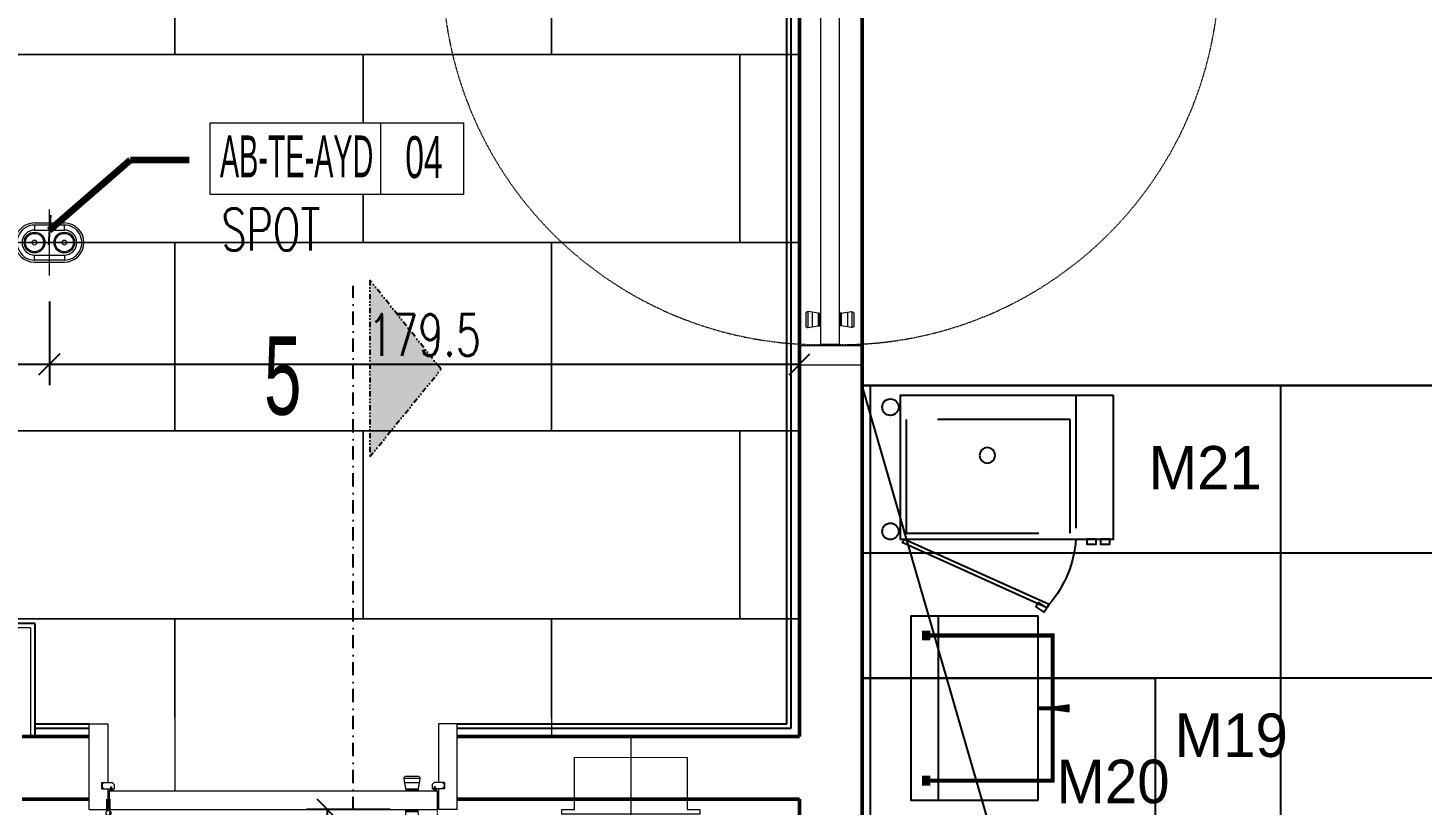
# Model space of a CAD drawing. Header units: millimetres. Extents: x 26282 to 30760, y 1404 to 4574.
# Drawn here: x 28281.5 to 28614.8, y 2213.8 to 2399.7 of the extents above; entities that cross this region are included whole.
import ezdxf
from ezdxf.enums import TextEntityAlignment as Align

# ---------------------------------------------------------------- set-up
doc = ezdxf.new("R2010")
doc.units = ezdxf.units.MM
doc.header["$LTSCALE"] = 0.25
doc.set_wipeout_variables(frame=1)
doc.header["$PDMODE"] = 3
for name, pattern in [('DASHDOT', [25.4, 12.7, -6.35, 0, -6.35]), ('DASHED', [19.05, 12.7, -6.35]), ('DIVIDE', [1.25, 0.5, -0.25, 0, -0.25, 0, -0.25]), ('DUZ', [0]), ('HIDDEN', [0.375, 0.25, -0.125])]:
    doc.linetypes.add(name, pattern=pattern)
for name, color, linetype, lineweight in [('AB-DUV', 4, 'Continuous', 50), ('Ahşap Hatch', 44, 'DUZ', 15), ('Decor', 9, 'Continuous', 9), ('GYPSIUM BOARD (3RDF)', 97, 'Continuous', 20), ('LIGHTING FIXTURE (3RDF)', 20, 'Continuous', 15), ('MIDG0', 180, 'Continuous', 20), ('MIDG1', 181, 'Continuous', 20), ('MIDG4', 161, 'HIDDEN', 20), ('MISI0', 20, 'Continuous', 20), ('SANITARY (3RDF)', 153, 'Continuous', 20), ('SECTION LINE (3RDF)', 40, 'DIVIDE', 25), ('SERAMIK-floor (3RDF)', 32, 'Continuous', 15), ('TEXT-LOC-CODE-CEILING(3RDF)', 125, 'Continuous', 15)]:
    doc.layers.add(name, color=color, linetype=linetype, lineweight=lineweight)
for name, color, linetype in [('BOYA (3RDF)', 151, 'Continuous'), ('DIM_RCP (3RDF)', 1, 'Continuous'), ('S2000-002 Çizgi', 7, 'Continuous'), ('SIVA (3RDF)', 181, 'Continuous')]:
    doc.layers.add(name, color=color, linetype=linetype)
doc.styles.add('1-1-dim100', font='swissc.ttf', dxfattribs={"width": 0.75, "height": 25})
doc.styles.add('DIMTEXT', font='simplex.shx', dxfattribs={"width": 0.7})
doc.styles.add('K-20', font='simplex.shx', dxfattribs={"width": 0.7})
doc.styles.add('OLCU', font='ARIALN.TTF', dxfattribs={"width": 0.7})
doc.styles.add('STYLE1', font='cityb___.ttf', dxfattribs={"width": 0.7, "height": 3.75})
doc.styles.add('TAKSİM', font='GOTHIC.TTF', dxfattribs={"height": 20})
doc.dimstyles.new('(YP-ZC)D50', dxfattribs={"dimtxt": 10, "dimasz": 5, "dimexe": 5, "dimexo": 0, "dimgap": 2, "dimtad": 1, "dimdec": 1, "dimrnd": 0.5, "dimzin": 9, "dimdsep": 46, "dimtxsty": 'DIMTEXT', "dimblk": 'OBLIQUE', "dimcen": 0.09, "dimclrd": 256, "dimclre": 256, "dimclrt": 256, "dimadec": 0, "dimazin": 0, "dimtfac": 1, "dimtdec": 1, "dimtix": 1, "dimtmove": 2, "dimatfit": 3, "dimldrblk": 'OBLIQUE', "dimfxl": 15, "dimfxlon": 1, "dimtolj": 1, "dimtzin": 0, "dimlwd": -1, "dimlwe": -1, "dimarcsym": 0})
doc.dimstyles.new('STANDARD20', dxfattribs={"dimtxt": 4, "dimasz": 2.5, "dimexe": 2.5, "dimexo": 0.1, "dimgap": 1, "dimtad": 1, "dimdec": 1, "dimdsep": 46, "dimtxsty": 'K-20', "dimblk1": 'OBLIQUE', "dimblk2": 'OBLIQUE', "dimsah": 1, "dimcen": 4.5, "dimdle": 2.5, "dimclrt": 256, "dimadec": 0, "dimazin": 0, "dimtfac": 1, "dimtdec": 1, "dimtix": 1, "dimtmove": 2, "dimatfit": 3, "dimldrblk": 'OBLIQUE', "dimfxl": 1, "dimtolj": 1, "dimarcsym": 0})

# ---------------------------------------------------------------- blocks, each defined once
blk = doc.blocks.new('A$C48924DED')
at = {"layer": 'MIDG0'}
for points in [[(1, 98.9), (5.5, 98.9)], [(1, 78.4), (1, 98.9)], [(5.5, 98.9), (5.5, 84.9)], [(84.5, 98.9), (84.5, 84.9)], [(89, 98.9), (84.5, 98.9)], [(89, 78.4), (89, 98.9)], [(4, 84.9), (4, 83.4)], [(4, 84.9), (5.5, 84.9)], [(4, 83.4), (6.18, 83.4)], [(4.5, 84.9), (4.1, 84.5)], [(4.1, 84.5), (4.1, 83.8)], [(4.5, 83.4), (4.1, 83.8)], [(5.5, 84.9), (6.5, 84.9)], [(5.5, 83.4), (5.5, 78.4)], [(6.18, 83.4), (6.18, 83.8)], [(6.18, 83.8), (6.42, 83.8)], [(6.42, 83.4), (6.42, 83.8)], [(6.42, 83.4), (7, 83.4)], [(7, 84.4), (6.5, 84.9)], [(7, 84.4), (7, 83.4)], [(83, 84.4), (83.5, 84.9)], [(83, 84.4), (83, 83.4)], [(83.58, 83.4), (83, 83.4)], [(84.5, 84.9), (83.5, 84.9)], [(83.82, 83.8), (83.58, 83.8)], [(83.58, 83.4), (83.58, 83.8)], [(83.82, 83.4), (83.82, 83.8)], [(86, 83.4), (83.82, 83.4)], [(86, 84.9), (84.5, 84.9)], [(84.5, 83.4), (84.5, 78.4)], [(85.5, 84.9), (85.9, 84.5)], [(85.5, 83.4), (85.9, 83.8)], [(85.9, 84.5), (85.9, 83.8)], [(86, 84.9), (86, 83.4)], [(5.25, 78.05), (5.25, 80.89)], [(5.8, 82.9), (84.2, 82.9)], [(5.8, 82.9), (5.8, 78.4)], [(6.05, 78.05), (6.05, 80.89)], [(84.2, 82.9), (84.2, 78.4)], [(1, 78.4), (5.5, 78.4)], [(5.8, 78.4), (84.2, 78.4)], [(89, 78.4), (84.5, 78.4)]]:
    blk.add_lwpolyline(points, dxfattribs=at)
blk.add_circle((5.65, 77.6), 0.6, dxfattribs=at)
at = {"layer": 'MIDG1'}
for p, q in [((76.29, 85.9), (80.11, 85.9)), ((76.45, 84.9), (79.95, 84.9)), ((76.29, 75.4), (80.11, 75.4)), ((76.45, 76.4), (79.95, 76.4))]:
    blk.add_line(p, q, dxfattribs=at)
for points in [[(76.7, 83.4), (76.3, 85.82, -0.463455), (76.79, 86.4), (79.61, 86.4, -0.463455), (80.1, 85.82), (79.7, 83.4)], [(76.7, 77.9), (76.3, 75.48, 0.463455), (76.79, 74.9), (79.61, 74.9, 0.463455), (80.1, 75.48), (79.7, 77.9)]]:
    blk.add_lwpolyline(points, format="xyb", dxfattribs=at)
for points in [[(76.7, 83.42), (76.7, 82.9)], [(76.7, 83.4), (79.7, 83.4)], [(79.7, 83.4), (79.7, 82.9)], [(76.7, 83.15), (79.7, 83.15)], [(76.7, 77.88), (76.7, 78.4)], [(76.7, 78.15), (79.7, 78.15)], [(76.7, 77.9), (79.7, 77.9)], [(79.7, 77.9), (79.7, 78.4)]]:
    blk.add_lwpolyline(points, dxfattribs=at)
at = {"layer": 'MIDG4'}
blk.add_lwpolyline([(5.9, 78.4), (5.9, 0)], dxfattribs=at)
blk.add_arc((5.9, 78.4), 78.4, 270, 0, dxfattribs=at)
at = {"layer": 'MISI0', "lineweight": 0}
for points in [[(6.18, 83.4, 0.196443), (5.95, 83.3, 0.427853), (5.98, 83, 0.173513), (6.3, 82.9)], [(6.42, 83.4, -0.196443), (6.65, 83.3, -0.427853), (6.62, 83, -0.173513), (6.3, 82.9)], [(83.58, 83.4, 0.196443), (83.35, 83.3, 0.427853), (83.38, 83, 0.173513), (83.7, 82.9)], [(83.82, 83.4, -0.196443), (84.05, 83.3, -0.427853), (84.02, 83, -0.173513), (83.7, 82.9)], [(6.18, 83.3, 0.194629), (6.03, 83.23, 0.419329), (6.04, 83.08, 0.172147), (6.3, 83, 0.172147)], [(6.42, 83.3, -0.194629), (6.57, 83.23, -0.419329), (6.56, 83.08, -0.172147), (6.3, 83, -0.172147)], [(83.58, 83.3, 0.194629), (83.43, 83.23, 0.419329), (83.44, 83.08, 0.172147), (83.7, 83, 0.172147)], [(83.82, 83.3, -0.194629), (83.97, 83.23, -0.419329), (83.96, 83.08, -0.172147), (83.7, 83, -0.172147)]]:
    blk.add_lwpolyline(points, format="xyb", dxfattribs=at)
for centre, radius, start, end in [((6.31, 83.67), 0.126, 93.2014, 210.494), ((6.08, 83.51), 0.15, 310.3538, 39.634), ((6.19, 83.46), 0.161, 268.7431, 314.5014), ((6.29, 83.67), 0.126, 329.506, 86.7986), ((6.41, 83.46), 0.161, 225.4986, 271.2569), ((6.52, 83.51), 0.15, 140.366, 229.6462), ((83.71, 83.67), 0.126, 93.2014, 210.494), ((83.48, 83.51), 0.15, 310.3538, 39.634), ((83.59, 83.46), 0.161, 268.7431, 314.5014), ((83.69, 83.67), 0.126, 329.506, 86.7986), ((83.81, 83.46), 0.161, 225.4986, 271.2569), ((83.92, 83.51), 0.15, 140.366, 229.6462)]:
    blk.add_arc(centre, radius, start, end, dxfattribs=at)
blk = doc.blocks.new('havlu-kaıt')
at = {"layer": 'SANITARY (3RDF)', "extrusion": (-7.197e-13, 1.93215e-07, 1)}
blk.add_line((0.02, 17.5, 0), (0.02, -4.85, 0), dxfattribs=at)
at = {"layer": 'SANITARY (3RDF)', "elevation": 0}
blk.add_lwpolyline([(13.5, 12.5), (13.5, 0), (16.5, 0), (16.5, -1.09), (-16.5, -1.09), (-16.5, 0.01), (-13.5, 0.01), (-13.5, 12.5), (13.5, 12.5)], dxfattribs=at)
blk = doc.blocks.new('A$C37BA29DE')
at = {"layer": 'MIDG0'}
for points in [[(0, 100.39), (4.5, 100.39)], [(0, 85.41), (0, 100.39)], [(4.5, 100.39), (4.5, 96.16)], [(95.5, 100.39), (95.5, 90.65)], [(100, 100.39), (95.5, 100.39)], [(100, 85.41), (100, 100.39)], [(4.5, 95.26), (4.5, 92.42)], [(4.5, 95.26), (4.5, 90.65)], [(4.8, 94.9), (95.2, 94.9)], [(4.8, 94.9), (4.8, 90.4)], [(5.3, 95.26), (5.3, 92.42)], [(95.2, 94.9), (95.2, 90.4)], [(95.5, 95.4), (95.5, 85.41)], [(4.5, 90.06), (4.5, 92.9)], [(4.8, 90.4), (95.2, 90.4)], [(5.3, 90.06), (5.3, 92.9)], [(4.5, 85.41), (4.5, 89.16)], [(0, 85.41), (4.5, 85.41)], [(100, 85.41), (95.5, 85.41)]]:
    blk.add_lwpolyline(points, dxfattribs=at)
for centre in [(4.9, 95.71), (4.9, 89.61)]:
    blk.add_circle(centre, 0.6, dxfattribs=at)
at = {"layer": 'MIDG1'}
for p, q in [((87.29, 97.9), (91.11, 97.9)), ((87.45, 96.9), (90.95, 96.9)), ((87.29, 87.4), (91.11, 87.4)), ((87.45, 88.4), (90.95, 88.4))]:
    blk.add_line(p, q, dxfattribs=at)
for points in [[(87.7, 95.4), (87.3, 97.82, -0.463455), (87.79, 98.4), (90.61, 98.4, -0.463455), (91.1, 97.82), (90.7, 95.4)], [(87.7, 89.9), (87.3, 87.48, 0.463455), (87.79, 86.9), (90.61, 86.9, 0.463455), (91.1, 87.48), (90.7, 89.9)]]:
    blk.add_lwpolyline(points, format="xyb", dxfattribs=at)
for points in [[(87.7, 95.42), (87.7, 94.9)], [(87.7, 95.4), (90.7, 95.4)], [(87.7, 95.15), (90.7, 95.15)], [(90.7, 95.4), (90.7, 94.9)], [(87.7, 89.88), (87.7, 90.4)], [(87.7, 90.15), (90.7, 90.15)], [(90.7, 89.9), (90.7, 90.4)], [(87.7, 89.9), (90.7, 89.9)]]:
    blk.add_lwpolyline(points, dxfattribs=at)
at = {"layer": 'MIDG4'}
for points in [[(4.8, 95.4), (4.8, 185.8)], [(4.8, 90.4), (4.8, 0)]]:
    blk.add_lwpolyline(points, dxfattribs=at)
for centre, start, end in [((4.8, 95.4), 359.6831, 90), ((4.8, 90.4), 270, 0)]:
    blk.add_arc(centre, 90.4, start, end, dxfattribs=at)
blk = doc.blocks.new('A$C5C8959E4')
at = {"layer": 'SECTION LINE (3RDF)', "ltscale": 25}
h = blk.add_hatch(color=256, dxfattribs=at)
h.dxf.hatch_style = 1
h.paths.add_polyline_path([(31.21, 0), (27.21, 26.62), (0, 28.41)])
at = {"layer": 'SECTION LINE (3RDF)', "ltscale": 10}
blk.add_lwpolyline([(31.21, 0), (27.21, 26.62), (0, 28.41)], close=True, dxfattribs=at)
blk = doc.blocks.new('frfrfrfrf')
at = {"layer": 'LIGHTING FIXTURE (3RDF)', "color": 5, "ltscale": 0.25}
for p, q in [((0, -7.91), (0, 7.91)), ((-11.3, 0), (11.3, 0))]:
    blk.add_line(p, q, dxfattribs=at)
at = {"layer": 'LIGHTING FIXTURE (3RDF)', "color": 2, "ltscale": 0.25}
for p, q in [((-3.56, 4.69), (3.56, 4.69)), ((3.56, 4.19), (-3.56, 4.19)), ((-3.56, 4.19), (-3.56, 2.99)), ((3.56, 2.99), (3.56, 4.19)), ((-3.56, 2.99), (3.56, 2.99)), ((-3.56, -2.99), (3.59, -2.99)), ((-3.56, -4.19), (-3.56, -2.99)), ((3.56, -2.99), (3.56, -4.19)), ((3.59, -4.19), (-3.56, -4.19)), ((-3.56, -4.69), (3.56, -4.69))]:
    blk.add_line(p, q, dxfattribs=at)
for centre, radius in [((-3.56, 0), 2.49), ((-3.56, 0), 2.19), ((-3.56, 0), 0.6), ((3.56, 0), 2.49), ((3.56, 0), 2.19), ((3.56, 0), 0.6)]:
    blk.add_circle(centre, radius, dxfattribs=at)
for centre, radius, start, end in [((-3.56, 0), 4.69, 90, 270), ((-3.56, 0), 4.19, 90, 270.0013), ((3.56, 0), 4.19, 269.6431, 90), ((3.56, 0), 4.69, 270, 90), ((-3.56, 0), 2.99, 90, 270), ((3.56, 0), 2.99, 270, 90)]:
    blk.add_arc(centre, radius, start, end, dxfattribs=at)
blk = doc.blocks.new('_Oblique')
at = {"color": 0, "linetype": 'ByBlock', "lineweight": -2}
blk.add_line((-0.5, -0.5), (0.5, 0.5), dxfattribs=at)
blk = doc.blocks.new('*D208')
at = {"layer": 'Defpoints', "color": 0, "ltscale": 0.25, "transparency": 16777216}
for p in [(28353.16, 2212.72), (28384.17, 2212.72), (28360.09, 2154.55)]:
    blk.add_point(p, dxfattribs=at)
at = {"layer": 'DIM_RCP (3RDF)', "ltscale": 0.25, "transparency": 16777216}
for p, q in [((28368.16, 2212.72), (28348.16, 2212.72)), ((28353.16, 2154.55), (28353.16, 2212.72)), ((28360.09, 2154.55), (28348.16, 2154.55))]:
    blk.add_line(p, q, dxfattribs=at)
at = {"layer": 'DIM_RCP (3RDF)', "ltscale": 0.25, "transparency": 16777216, "xscale": 5, "yscale": 5, "zscale": 5}
for p, rotation in [((28353.16, 2212.72), 90), ((28353.16, 2154.55), 270)]:
    blk.add_blockref('_Oblique', p, dxfattribs=dict(at, rotation=rotation))
at = {"layer": 'DIM_RCP (3RDF)', "ltscale": 0.25, "transparency": 16777216, "insert": (28346.16, 2183.63), "char_height": 10, "attachment_point": 5, "rotation": 90, "style": 'DIMTEXT'}
blk.add_mtext('\\A1;58', dxfattribs=at)
blk = doc.blocks.new('*D219')
at = {"layer": 'Defpoints', "color": 0, "ltscale": 0.25, "transparency": 16777216}
for p in [(28136.7, 2340.44), (28286.7, 2340.44), (28286.7, 2319.22)]:
    blk.add_point(p, dxfattribs=at)
at = {"layer": 'DIM_RCP (3RDF)', "ltscale": 0.25, "transparency": 16777216}
for p, q in [((28136.7, 2334.22), (28136.7, 2314.22)), ((28286.7, 2334.22), (28286.7, 2314.22)), ((28136.7, 2319.22), (28286.7, 2319.22))]:
    blk.add_line(p, q, dxfattribs=at)
at = {"layer": 'DIM_RCP (3RDF)', "ltscale": 0.25, "transparency": 16777216, "xscale": 5, "yscale": 5, "zscale": 5, "rotation": 180}
blk.add_blockref('_Oblique', (28136.7, 2319.22), dxfattribs=at)
at = {"layer": 'DIM_RCP (3RDF)', "ltscale": 0.25, "transparency": 16777216, "xscale": 5, "yscale": 5, "zscale": 5}
blk.add_blockref('_Oblique', (28286.7, 2319.22), dxfattribs=at)
at = {"layer": 'DIM_RCP (3RDF)', "ltscale": 0.25, "transparency": 16777216, "insert": (28211.7, 2326.22), "char_height": 10, "attachment_point": 5, "style": 'DIMTEXT'}
blk.add_mtext('\\A1;150', dxfattribs=at)
blk = doc.blocks.new('*D220')
at = {"layer": 'Defpoints', "color": 0, "ltscale": 0.25, "transparency": 16777216}
for p in [(28286.7, 2340.44), (28466, 2319.22), (28466, 2319.22)]:
    blk.add_point(p, dxfattribs=at)
at = {"layer": 'DIM_RCP (3RDF)', "ltscale": 0.25, "transparency": 16777216}
for p, q in [((28286.7, 2334.22), (28286.7, 2314.22)), ((28466, 2319.22), (28466, 2324.22)), ((28286.7, 2319.22), (28466, 2319.22))]:
    blk.add_line(p, q, dxfattribs=at)
at = {"layer": 'DIM_RCP (3RDF)', "ltscale": 0.25, "transparency": 16777216, "xscale": 5, "yscale": 5, "zscale": 5, "rotation": 180}
blk.add_blockref('_Oblique', (28286.7, 2319.22), dxfattribs=at)
at = {"layer": 'DIM_RCP (3RDF)', "ltscale": 0.25, "transparency": 16777216, "xscale": 5, "yscale": 5, "zscale": 5}
blk.add_blockref('_Oblique', (28466, 2319.22), dxfattribs=at)
at = {"layer": 'DIM_RCP (3RDF)', "ltscale": 0.25, "transparency": 16777216, "insert": (28376.35, 2326.22), "char_height": 10, "attachment_point": 5, "style": 'DIMTEXT'}
blk.add_mtext('\\A1;179.5', dxfattribs=at)
blk = doc.blocks.new('A$C69A50632')
at = {"layer": 'TEXT-LOC-CODE-CEILING(3RDF)'}
blk.add_line((54.94, 0, 0), (54.94, 17.08, 0), dxfattribs=at)
at = {"layer": 'TEXT-LOC-CODE-CEILING(3RDF)', "elevation": 0}
blk.add_lwpolyline([(74.73, 0), (14.11, 0), (14.11, 17.08), (74.73, 17.08)], close=True, dxfattribs=at)
at = {"layer": 'TEXT-LOC-CODE-CEILING(3RDF)', "style": 'STYLE1', "width": 0.7}
for tag, p in [('MO-01', (24.87, 20.78, 0)), ('NO', (75.98, 20.78, 0))]:
    blk.add_attdef(tag, text='', height=16, rotation=180, dxfattribs=at).set_placement(p, align=Align.MIDDLE)
blk = doc.blocks.new('A$C67BA2794')
at = {"layer": 'S2000-002 Çizgi'}
blk.add_lwpolyline([(0, 7.57), (44, 7.57), (44, 38.03), (0, 38.03)], close=True, dxfattribs=at)
for points, const_width in [([(3.46, 34.35), (5.8, 34.35)], 2), ([(4.63, 34.03), (4.63, 4.11), (22, 4.11)], 1), ([(39.37, 34.03), (39.37, 4.11), (22, 4.11)], 1), ([(40.54, 34.35), (38.2, 34.35)], 2)]:
    blk.add_lwpolyline(points, dxfattribs=dict(at, const_width=const_width))
blk.add_lwpolyline([(44, 31.48), (0, 31.48)], dxfattribs=at)
blk.add_lwpolyline([(21.94, 7.48, 1, 1, 0), (21.94, 3.72, 1, 2, 0), (21.94, 0, 2, 2, 0)], format="xyseb", dxfattribs=at)
blk = doc.blocks.new('A$C5ACE57BF')
at = {"layer": 'S2000-002 Çizgi', "linetype": 'DASHED', "ltscale": 10}
blk.add_line((9, 51.89), (9, 17.49), dxfattribs=at)
at = {"layer": 'S2000-002 Çizgi'}
for points in [[(0, 51.89), (51, 51.89), (51, 17.49), (0, 17.49)], [(0.91, 17.49), (3.16, 17.49), (3.16, 16.29), (0.91, 16.29)], [(4.19, 17.49), (6.44, 17.49), (6.44, 16.29), (4.19, 16.29)], [(15.95, 1.09), (50.53, 16.66), (49.98, 17.49), (15.39, 1.92)], [(15.95, 1.09), (17.85, 2.36), (18.58, 1.27), (16.68, 0)]]:
    blk.add_lwpolyline(points, close=True, dxfattribs=at)
at = {"layer": 'S2000-002 Çizgi', "linetype": 'DASHED', "ltscale": 10}
blk.add_lwpolyline([(10.38, 46.15), (49.61, 46.15), (49.61, 18.96), (10.38, 18.96)], close=True, dxfattribs=at)
at = {"layer": 'S2000-002 Çizgi'}
blk.add_circle((30.19, 37.53), 1.85, dxfattribs=at)
blk.add_arc((36.09, 19.51), 27.17, 184.2771, 220.3659, dxfattribs=at)

msp = doc.modelspace()

# ---------------------------------------------------------------- linework, layer by layer
at = {"ltscale": 0.25}
msp.add_line((28580.987, 1968.317, -5.126), (28480.987, 2314.124, -5.126), dxfattribs=at)
at = {"elevation": -5.126}
msp.add_lwpolyline([(28482.987, 2244.124), (28482.987, 2314.124), (28480.987, 2314.124), (28480.987, 2244.124)], close=True, dxfattribs=at)
at = {"ltscale": 0.25, "elevation": -5.126}
for points in [[(28480.987, 2314.124), (28580.987, 2314.124), (28580.987, 1968.317), (28480.987, 1968.317)], [(28482.987, 2244.124), (28480.987, 2244.124), (28480.987, 2208.317), (28482.987, 2208.317)]]:
    msp.add_lwpolyline(points, close=True, dxfattribs=at)
at = {"ltscale": 0.25}
msp.add_lwpolyline([(28550.987, 2208.317), (28480.987, 2208.317), (28480.987, 2244.124), (28550.987, 2244.124)], close=True, dxfattribs=at)
at = {"layer": 'AB-DUV', "ltscale": 10}
for p, q in [((28466.001, 2230.221), (28466.001, 2449.124)), ((28480.987, 2230.221), (28480.987, 2434.124))]:
    msp.add_line(p, q, dxfattribs=at)
at = {"layer": 'AB-DUV', "ltscale": 0.25}
for p, q in [((28280.171, 2230.221), (28296.17, 2230.221)), ((28384.17, 2230.221), (28466.001, 2230.221)), ((28480.987, 2230.221), (28480.987, 1966.315)), ((28480.985, 2220.221), (28480.987, 2220.221)), ((28280.171, 2215.221), (28296.17, 2215.221)), ((28384.17, 2215.221), (28466.001, 2215.221)), ((28466.001, 2215.221), (28466.001, 1966.723))]:
    msp.add_line(p, q, dxfattribs=at)
at = {"layer": 'BOYA (3RDF)', "ltscale": 10}
msp.add_line((28463.001, 2233.221), (28463.001, 2449.124), dxfattribs=at)
at = {"layer": 'BOYA (3RDF)', "ltscale": 0.25}
for p, q in [((28283.171, 2257.221), (28257.915, 2257.221)), ((28283.171, 2233.221), (28296.17, 2233.221)), ((28384.17, 2233.221), (28463.001, 2233.221))]:
    msp.add_line(p, q, dxfattribs=at)
msp.add_lwpolyline([(28283.171, 2257.221), (28283.171, 2230.221)], dxfattribs=at)
at = {"layer": 'GYPSIUM BOARD (3RDF)', "ltscale": 0.25}
for q in [(28258.915, 2256.221), (28282.171, 2230.221)]:
    msp.add_line((28282.171, 2256.221), q, dxfattribs=at)
at = {"layer": 'S2000-002 Çizgi', "elevation": -5.126}
for points in [[(28640.987, 2314.124), (28640.987, 2244.124), (28480.987, 2244.124), (28480.987, 2314.124)], [(28480.987, 2314.124), (28480.987, 2274.124), (28640.987, 2274.124), (28640.987, 2314.124)]]:
    msp.add_lwpolyline(points, close=True, dxfattribs=at)
at = {"layer": 'S2000-002 Çizgi'}
for centre in [(28487.739, 2308.983, -5.126), (28487.739, 2279.264, -5.126)]:
    msp.add_circle(centre, 1.973, dxfattribs=at)
at = {"layer": 'SECTION LINE (3RDF)', "linetype": 'DASHDOT'}
msp.add_line((28359.318, 1922.339), (28359.318, 2337.985), dxfattribs=at)
at = {"layer": 'SERAMIK-floor (3RDF)', "ltscale": 0.25}
for points in [[(28226.7, 2438.346), (28226.7, 2393.346), (28316.7, 2393.346), (28316.7, 2438.346)], [(28316.7, 2438.346), (28316.7, 2393.346), (28406.7, 2393.346), (28406.7, 2438.346)], [(28271.7, 2393.346), (28271.7, 2348.346), (28361.7, 2348.346), (28361.7, 2393.346)], [(28361.7, 2393.346), (28361.7, 2348.346), (28451.7, 2348.346), (28451.7, 2393.346)], [(28226.7, 2348.346), (28226.7, 2303.346), (28316.7, 2303.346), (28316.7, 2348.346)], [(28316.7, 2348.346), (28316.7, 2303.346), (28406.7, 2303.346), (28406.7, 2348.346)], [(28271.7, 2303.346), (28271.7, 2258.346), (28361.7, 2258.346), (28361.7, 2303.346)], [(28361.7, 2303.346), (28361.7, 2258.346), (28451.7, 2258.346), (28451.7, 2303.346)]]:
    msp.add_lwpolyline(points, close=True, dxfattribs=at)
for points in [[(28466.001, 2438.346), (28406.7, 2438.346), (28406.7, 2393.346), (28466.001, 2393.346)], [(28466.001, 2393.346), (28451.7, 2393.346), (28451.7, 2348.346), (28466.001, 2348.346)], [(28466.001, 2348.346), (28406.7, 2348.346), (28406.7, 2303.346), (28466.001, 2303.346)], [(28466.001, 2303.346), (28451.7, 2303.346), (28451.7, 2258.346), (28466.001, 2258.346)], [(28316.7, 2234.721), (28316.7, 2258.346), (28226.7, 2258.346), (28226.7, 2242.221)], [(28406.7, 2234.721), (28406.7, 2258.346), (28316.7, 2258.346), (28316.7, 2217.221)], [(28466.001, 2258.346), (28406.7, 2258.346), (28406.7, 2230.221)]]:
    msp.add_lwpolyline(points, dxfattribs=at)
at = {"layer": 'SIVA (3RDF)', "ltscale": 10}
msp.add_line((28464.001, 2232.221), (28464.001, 2449.124), dxfattribs=at)
at = {"layer": 'SIVA (3RDF)', "ltscale": 0.25}
for p, q in [((28283.171, 2232.221), (28296.17, 2232.221)), ((28384.17, 2232.221), (28464.001, 2232.221))]:
    msp.add_line(p, q, dxfattribs=at)

# ---------------------------------------------------------------- block references
msp.add_blockref('A$C48924DED', (28295.17, 2134.321))
at = {"layer": 'Ahşap Hatch', "ltscale": 0.25, "rotation": 270}
msp.add_blockref('A$C37BA29DE', (28380.594, 2419.124), dxfattribs=at)
at = {"layer": 'Decor', "extrusion": (-7.91702e-11, -1.93215e-07, 1), "rotation": 359.976309538732}
msp.add_blockref('havlu-kaıt', (28425.677, 2212.721, 0), dxfattribs=at)
at = {"layer": 'LIGHTING FIXTURE (3RDF)'}
msp.add_blockref('frfrfrfrf', (28286.7, 2348.346), dxfattribs=at)
at = {"layer": 'S2000-002 Çizgi', "xscale": -1}
msp.add_blockref('A$C5ACE57BF', (28541.089, 2259.909), dxfattribs=at)
at = {"layer": 'S2000-002 Çizgi', "rotation": 90}
msp.add_blockref('A$C67BA2794', (28530.613, 2214.994), dxfattribs=at)
at = {"layer": 'SECTION LINE (3RDF)', "ltscale": 10, "rotation": 312.3127381652598}
msp.add_blockref('A$C5C8959E4', (28342.307, 2320.239), dxfattribs=at)

# ---------------------------------------------------------------- texts
at = {"style": 'TAKSİM'}
for s, p in [('M21', (28549.478, 2289.289)), ('M19', (28555.672, 2225.305)), ('M20', (28527.413, 2214.243))]:
    msp.add_text(s, height=10.4, dxfattribs=at).set_placement(p)
at = {"layer": 'SECTION LINE (3RDF)', "ltscale": 10, "style": '1-1-dim100', "width": 0.75}
msp.add_text('5', height=18.75, rotation=0.04407, dxfattribs=at).set_placement((28337.992, 2307.162))
at = {"layer": 'TEXT-LOC-CODE-CEILING(3RDF)', "color": 252, "style": 'K-20', "width": 0.7}
msp.add_text('SPOT', height=10, rotation=359.99975, dxfattribs=at).set_placement((28327.797, 2346.462, 0))

# ---------------------------------------------------------------- dimensions: what is measured, and where the dimension line sits
at = {"layer": 'DIM_RCP (3RDF)', "ltscale": 0.25}
for base, p1, p2, picture, middle in [((28286.7, 2319.223), (28136.7, 2340.439), (28286.7, 2340.439), '*D219', (28211.7, 2326.223)), ((28466.001, 2319.223), (28286.7, 2340.439), (28466.001, 2319.223), '*D220', (28376.35, 2326.223))]:
    dim = msp.add_linear_dim(base=base, p1=p1, p2=p2, dimstyle='(YP-ZC)D50', dxfattribs=at)
    dim.commit()
    dim.dimension.update_dxf_attribs({"geometry": picture, "text_midpoint": middle})
dim = msp.add_linear_dim(base=(28353.157, 2212.721), p1=(28360.095, 2154.548), p2=(28384.17, 2212.721), angle=90, text='58', dimstyle='(YP-ZC)D50', dxfattribs=at)
dim.commit()
dim.dimension.update_dxf_attribs({"geometry": '*D208', "text_midpoint": (28346.157, 2183.634)})

# ---------------------------------------------------------------- leaders
at = {"layer": 'TEXT-LOC-CODE-CEILING(3RDF)'}
msp.add_leader([(28286.7, 2351.332), (28306.076, 2368.164), (28320.129, 2368.164)], dimstyle='STANDARD20', override={"dimasz": 5, "dimclrd": 256, "dimclre": 256, "dimlwd": 65535, "dimlwe": 65535}, dxfattribs=at)

# ---------------------------------------------------------------- next in the draw order: wipeouts: each hides what was drawn before it
msp.add_wipeout([(28325.088, 2376.949), (28385.701, 2376.949), (28385.701, 2359.873), (28325.088, 2359.873)]).translate(0, 0, 0).dxf.layer = 'TEXT-LOC-CODE-CEILING(3RDF)'

# ---------------------------------------------------------------- next in the draw order: block references
ref = msp.add_blockref('A$C69A50632', (28310.974, 2359.873, 0), dxfattribs=at)
ref.add_attrib('NO', '04', dxfattribs={"height": 10, "rotation": 180, "style": 'OLCU', "text_generation_flag": 6, "width": 0.7}).set_placement((28376.226, 2368.804, 0), align=Align.MIDDLE)
ref.add_attrib('MO-01', 'AB-TE-AYD', (28327.461, 2363.959, 0), dxfattribs={"height": 10, "rotation": 180, "style": 'OLCU', "text_generation_flag": 6, "width": 0.6})

doc.saveas('drawing.dxf')
